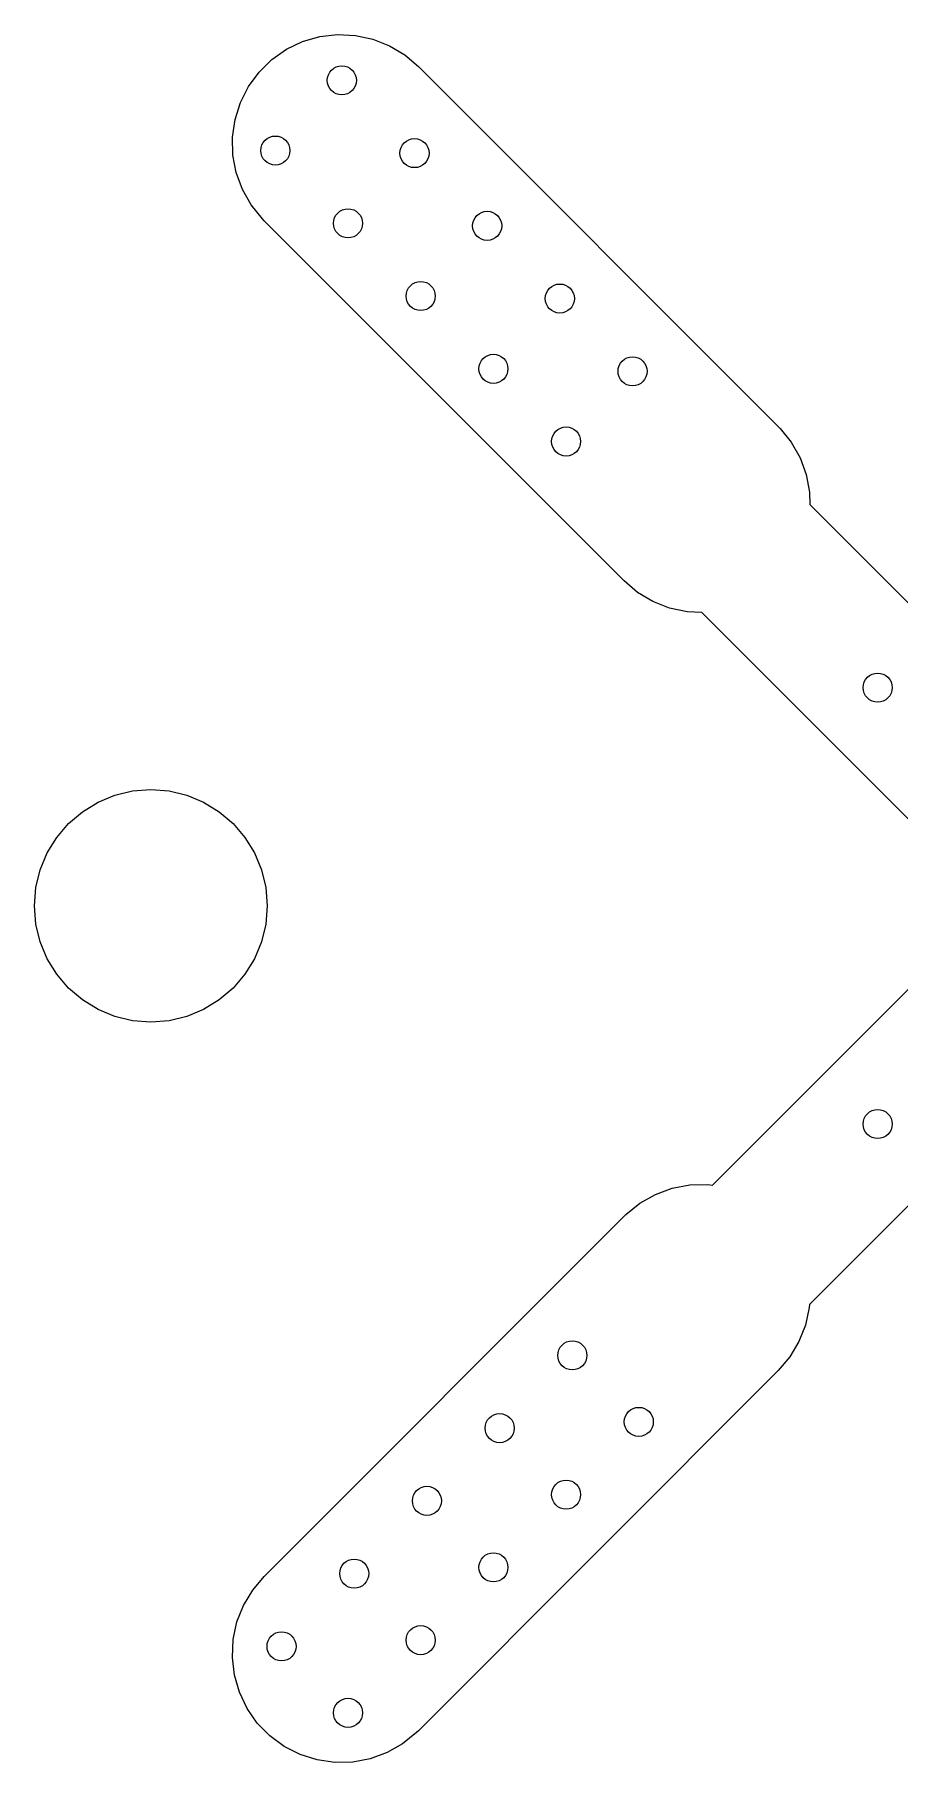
# Model space of a CAD drawing. Extents: x -13.6 to 15.2, y -13.6 to 13.6.
# Drawn here: x -13.6 to -1.7, y -11.78 to 11.98 of the extents above; entities that cross this region are included whole.
import ezdxf

# ---------------------------------------------------------------- set-up
doc = ezdxf.new("R2010")
doc.units = 0
doc.layers.add('BLACK', color=7, linetype='CONTINUOUS')

msp = doc.modelspace()

# ---------------------------------------------------------------- linework, layer by layer
at = {"layer": 'BLACK', "linetype": 'CONTINUOUS'}
for p, q in [((-10.1336, 11.7754), (-9.9117, 11.8813)), ((-9.9117, 11.8813), (-9.67552, 11.9494)), ((-9.67552, 11.9494), (-9.43139, 11.9781)), ((-9.43139, 11.9781), (-9.18584, 11.9665)), ((-9.18584, 11.9665), (-8.94549, 11.915)), ((-8.94549, 11.915), (-8.71678, 11.8249)), ((-10.3352, 11.6348), (-10.1336, 11.7754)), ((-8.71678, 11.8249), (-8.50585, 11.6987)), ((-8.50585, 11.6987), (-8.31838, 11.5397)), ((-10.6566, 11.265), (-10.5111, 11.4631)), ((-10.5111, 11.4631), (-10.3352, 11.6348)), ((-8.31838, 11.5397), (-3.36863, 6.58995)), ((-10.7678, 11.0458), (-10.6566, 11.265)), ((-10.8418, 10.8114), (-10.7678, 11.0458)), ((-10.8764, 10.568), (-10.8418, 10.8114)), ((-10.8708, 10.3222), (-10.8764, 10.568)), ((-10.8252, 10.0807), (-10.8708, 10.3222)), ((-10.7407, 9.84986), (-10.8252, 10.0807)), ((-10.6197, 9.63591), (-10.7407, 9.84986)), ((-10.4653, 9.44461), (-10.6197, 9.63591)), ((-10.4397, 9.41838), (-10.4653, 9.44461)), ((-5.48995, 4.46863), (-10.4397, 9.41838)), ((-3.36863, 6.58995), (-3.34303, 6.56372)), ((-3.34303, 6.56372), (-3.18867, 6.37241)), ((-3.18867, 6.37241), (-3.06762, 6.15847)), ((-3.06762, 6.15847), (-2.98315, 5.92762)), ((-2.98315, 5.92762), (-2.93751, 5.68608)), ((-2.93751, 5.68608), (-2.93371, 5.51863)), ((-2.93371, 5.51863), (-0.1925, 2.77742)), ((-5.30247, 4.30964), (-5.48995, 4.46863)), ((-5.09155, 4.1834), (-5.30247, 4.30964)), ((-4.86284, 4.09331), (-5.09155, 4.1834)), ((-4.62248, 4.04178), (-4.86284, 4.09331)), ((-4.41702, 4.03209), (-4.62248, 4.04178)), ((-1.01246, 0.627539), (-4.41702, 4.03209)), ((-12.9405, 1.29443), (-12.7264, 1.42561)), ((-12.7264, 1.42561), (-12.4944, 1.52169)), ((-12.4944, 1.52169), (-12.2503, 1.5803)), ((-12.2503, 1.5803), (-12, 1.6)), ((-12, 1.6), (-11.7497, 1.5803)), ((-11.7497, 1.5803), (-11.5056, 1.52169)), ((-11.5056, 1.52169), (-11.2736, 1.42561)), ((-11.2736, 1.42561), (-11.0595, 1.29443)), ((-13.1314, 1.13137), (-12.9405, 1.29443)), ((-11.0595, 1.29443), (-10.8686, 1.13137)), ((-13.2944, 0.940456), (-13.1314, 1.13137)), ((-10.8686, 1.13137), (-10.7056, 0.940456)), ((-13.5217, 0.494427), (-13.4256, 0.726385)), ((-13.4256, 0.726385), (-13.2944, 0.940456)), ((-10.7056, 0.940456), (-10.5744, 0.726385)), ((-10.5744, 0.726385), (-10.4783, 0.494427)), ((-13.5803, 0.250295), (-13.5217, 0.494427)), ((-10.4783, 0.494427), (-10.4197, 0.250295)), ((-13.6, 0), (-13.5803, 0.250295)), ((-10.4197, 0.250295), (-10.4, 0)), ((-13.5803, -0.250295), (-13.6, 0)), ((-10.4, 0), (-10.4197, -0.250295)), ((-13.5217, -0.494427), (-13.5803, -0.250295)), ((-10.4197, -0.250295), (-10.4783, -0.494427)), ((-4.27163, -3.84171), (-0.857463, -0.427539)), ((-13.4256, -0.726385), (-13.5217, -0.494427)), ((-10.4783, -0.494427), (-10.5744, -0.726385)), ((-13.2944, -0.940456), (-13.4256, -0.726385)), ((-13.1314, -1.13137), (-13.2944, -0.940456)), ((-10.7056, -0.940456), (-10.8686, -1.13137)), ((-10.5744, -0.726385), (-10.7056, -0.940456)), ((-12.9405, -1.29443), (-13.1314, -1.13137)), ((-10.8686, -1.13137), (-11.0595, -1.29443)), ((-12.7264, -1.42561), (-12.9405, -1.29443)), ((-11.0595, -1.29443), (-11.2736, -1.42561)), ((-12.4944, -1.52169), (-12.7264, -1.42561)), ((-12.2503, -1.5803), (-12.4944, -1.52169)), ((-12, -1.6), (-12.2503, -1.5803)), ((-11.7497, -1.5803), (-12, -1.6)), ((-11.5056, -1.52169), (-11.7497, -1.5803)), ((-11.2736, -1.42561), (-11.5056, -1.52169)), ((-0.115, -2.65492), (-2.93976, -5.47969)), ((-5.27241, -4.08867), (-5.05847, -3.96762)), ((-5.05847, -3.96762), (-4.82762, -3.88315)), ((-4.82762, -3.88315), (-4.58608, -3.83751)), ((-4.58608, -3.83751), (-4.34033, -3.83193)), ((-4.34033, -3.83193), (-4.27163, -3.84171)), ((-10.4397, -9.21838), (-5.48995, -4.26863)), ((-5.48995, -4.26863), (-5.46372, -4.24303)), ((-5.46372, -4.24303), (-5.27241, -4.08867)), ((-2.94178, -5.52248), (-2.99331, -5.76284)), ((-2.93976, -5.47969), (-2.94178, -5.52248)), ((-2.99331, -5.76284), (-3.0834, -5.99155)), ((-3.0834, -5.99155), (-3.20964, -6.20247)), ((-3.36863, -6.38995), (-8.31838, -11.3397)), ((-3.20964, -6.20247), (-3.36863, -6.38995)), ((-10.5987, -9.40585), (-10.4397, -9.21838)), ((-10.7249, -9.61678), (-10.5987, -9.40585)), ((-10.815, -9.84549), (-10.7249, -9.61678)), ((-10.8665, -10.0858), (-10.815, -9.84549)), ((-10.8781, -10.3314), (-10.8665, -10.0858)), ((-10.8494, -10.5755), (-10.8781, -10.3314)), ((-10.7813, -10.8117), (-10.8494, -10.5755)), ((-10.6754, -11.0336), (-10.7813, -10.8117)), ((-10.5348, -11.2352), (-10.6754, -11.0336)), ((-10.3631, -11.4111), (-10.5348, -11.2352)), ((-8.34461, -11.3653), (-8.53591, -11.5197)), ((-8.31838, -11.3397), (-8.34461, -11.3653)), ((-10.165, -11.5566), (-10.3631, -11.4111)), ((-9.9458, -11.6678), (-10.165, -11.5566)), ((-8.53591, -11.5197), (-8.74986, -11.6407)), ((-9.71136, -11.7418), (-9.9458, -11.6678)), ((-9.468, -11.7764), (-9.71136, -11.7418)), ((-9.22224, -11.7708), (-9.468, -11.7764)), ((-8.9807, -11.7252), (-9.22224, -11.7708)), ((-8.74986, -11.6407), (-8.9807, -11.7252))]:
    msp.add_line(p, q, dxfattribs=at)
at = {"layer": 'BLACK'}
for centre in [(-9.3724, 11.3484), (-10.2868, 10.3832), (-8.3724, 10.3484), (-9.2868, 9.3832), (-7.3724, 9.3484), (-8.2868, 8.3832), (-6.3724, 8.3484), (-7.2868, 7.3832), (-5.3724, 7.3484), (-6.2868, 6.3832), (-2, 3), (-2, -3), (-6.2012, -6.1804), (-7.2012, -7.1804), (-5.2868, -7.0948), (-8.2012, -8.1804), (-6.2868, -8.0948), (-9.2012, -9.1804), (-7.2868, -9.0948), (-8.2868, -10.0948), (-10.2012, -10.1804), (-9.2868, -11.0948)]:
    msp.add_circle(centre, 0.2, dxfattribs=at)

doc.saveas('drawing.dxf')
